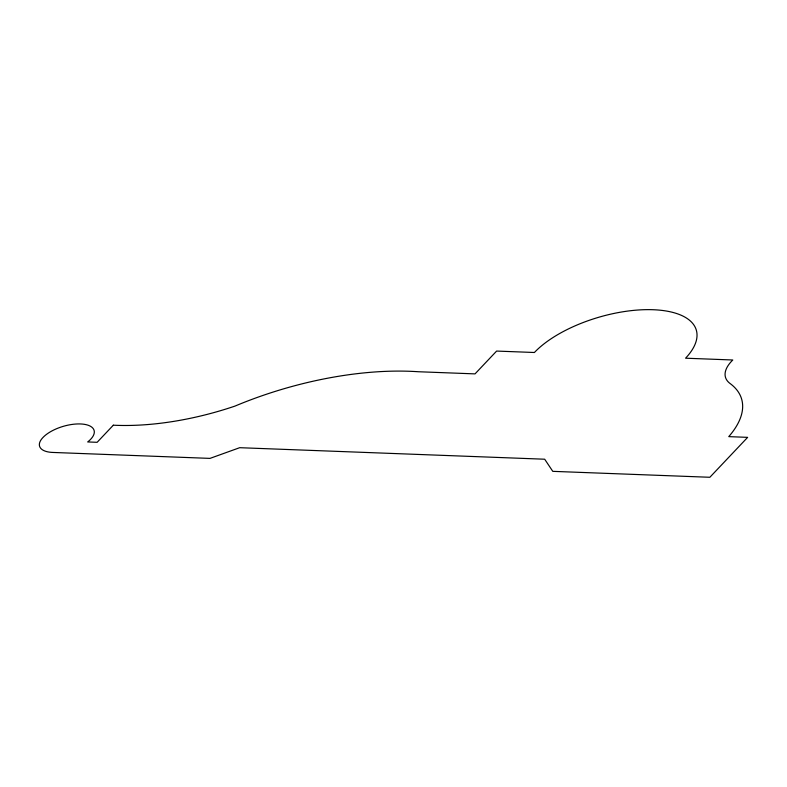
<?xml version="1.0" encoding="UTF-8"?>
<svg xmlns="http://www.w3.org/2000/svg" width="787" height="787" viewBox="0 0 787 787"><rect width="100%" height="100%" fill="white"/><g stroke="black" fill="none" stroke-linecap="round" stroke-linejoin="round"><path stroke-width="1.18" d="M113.328 425.196L97.135 442.304L87.691 441.95A28.362 12.523 -16.3 0 0 82.783 424.114A28.362 12.523 -16.3 0 0 43.147 437.306A27.515 12.149 -16.3 0 0 52.916 452.446L210.001 458.388L239.691 447.695L544.683 459.215L552.779 471.344L709.864 477.276L747.65 437.356L728.752 436.637A129.422 57.136 -16.3 0 0 730.1 383.525A51.765 22.853 -16.3 0 1 732.795 359.993L685.566 358.203A89.944 39.714 -16.3 0 0 653.171 309.724A89.944 39.714 -16.3 0 0 534.403 352.497L496.617 351.071L475.023 373.884L418.34 371.739A208.555 92.079 -16.3 0 0 235.038 406.072A170.936 75.473 -16.3 0 1 113.328 425.196"/></g></svg>
